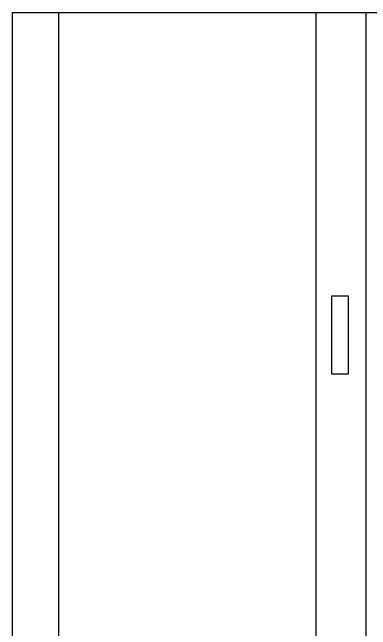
# Model space of a CAD drawing. Extents: x -121210 to 57230, y 84783 to 157800.
# Drawn here: x -32214 to -31562, y 117939 to 119062 of the extents above; entities that cross this region are included whole.
import ezdxf

# ---------------------------------------------------------------- set-up
doc = ezdxf.new("R2010")
doc.units = 0
doc.header["$MEASUREMENT"] = 0
doc.layers.get('0').update_dxf_attribs({"linetype": 'CONTINUOUS'})

# ---------------------------------------------------------------- blocks, each defined once
blk = doc.blocks.new('A$C1C31036F')
for p, q in [((0, 0), (0, 3458.3)), ((0, 3458.3), (1427.6, 3458.3)), ((167.7, 3458.3), (167.7, 0)), ((1105, 0), (1105, 3458.3)), ((1285.6, 3458.3), (1285.6, 0))]:
    blk.add_line(p, q)
blk.add_lwpolyline([(1161, 2425.4), (1161, 2143.1), (1223.3, 2143.1), (1223.3, 2425.4)], close=True)

msp = doc.modelspace()

# ---------------------------------------------------------------- block references
at = {"xscale": 0.5, "yscale": 0.5, "zscale": 0.5}
msp.add_blockref('A$C1C31036F', (-32213.8, 117333.2), dxfattribs=at)

doc.saveas('drawing.dxf')
